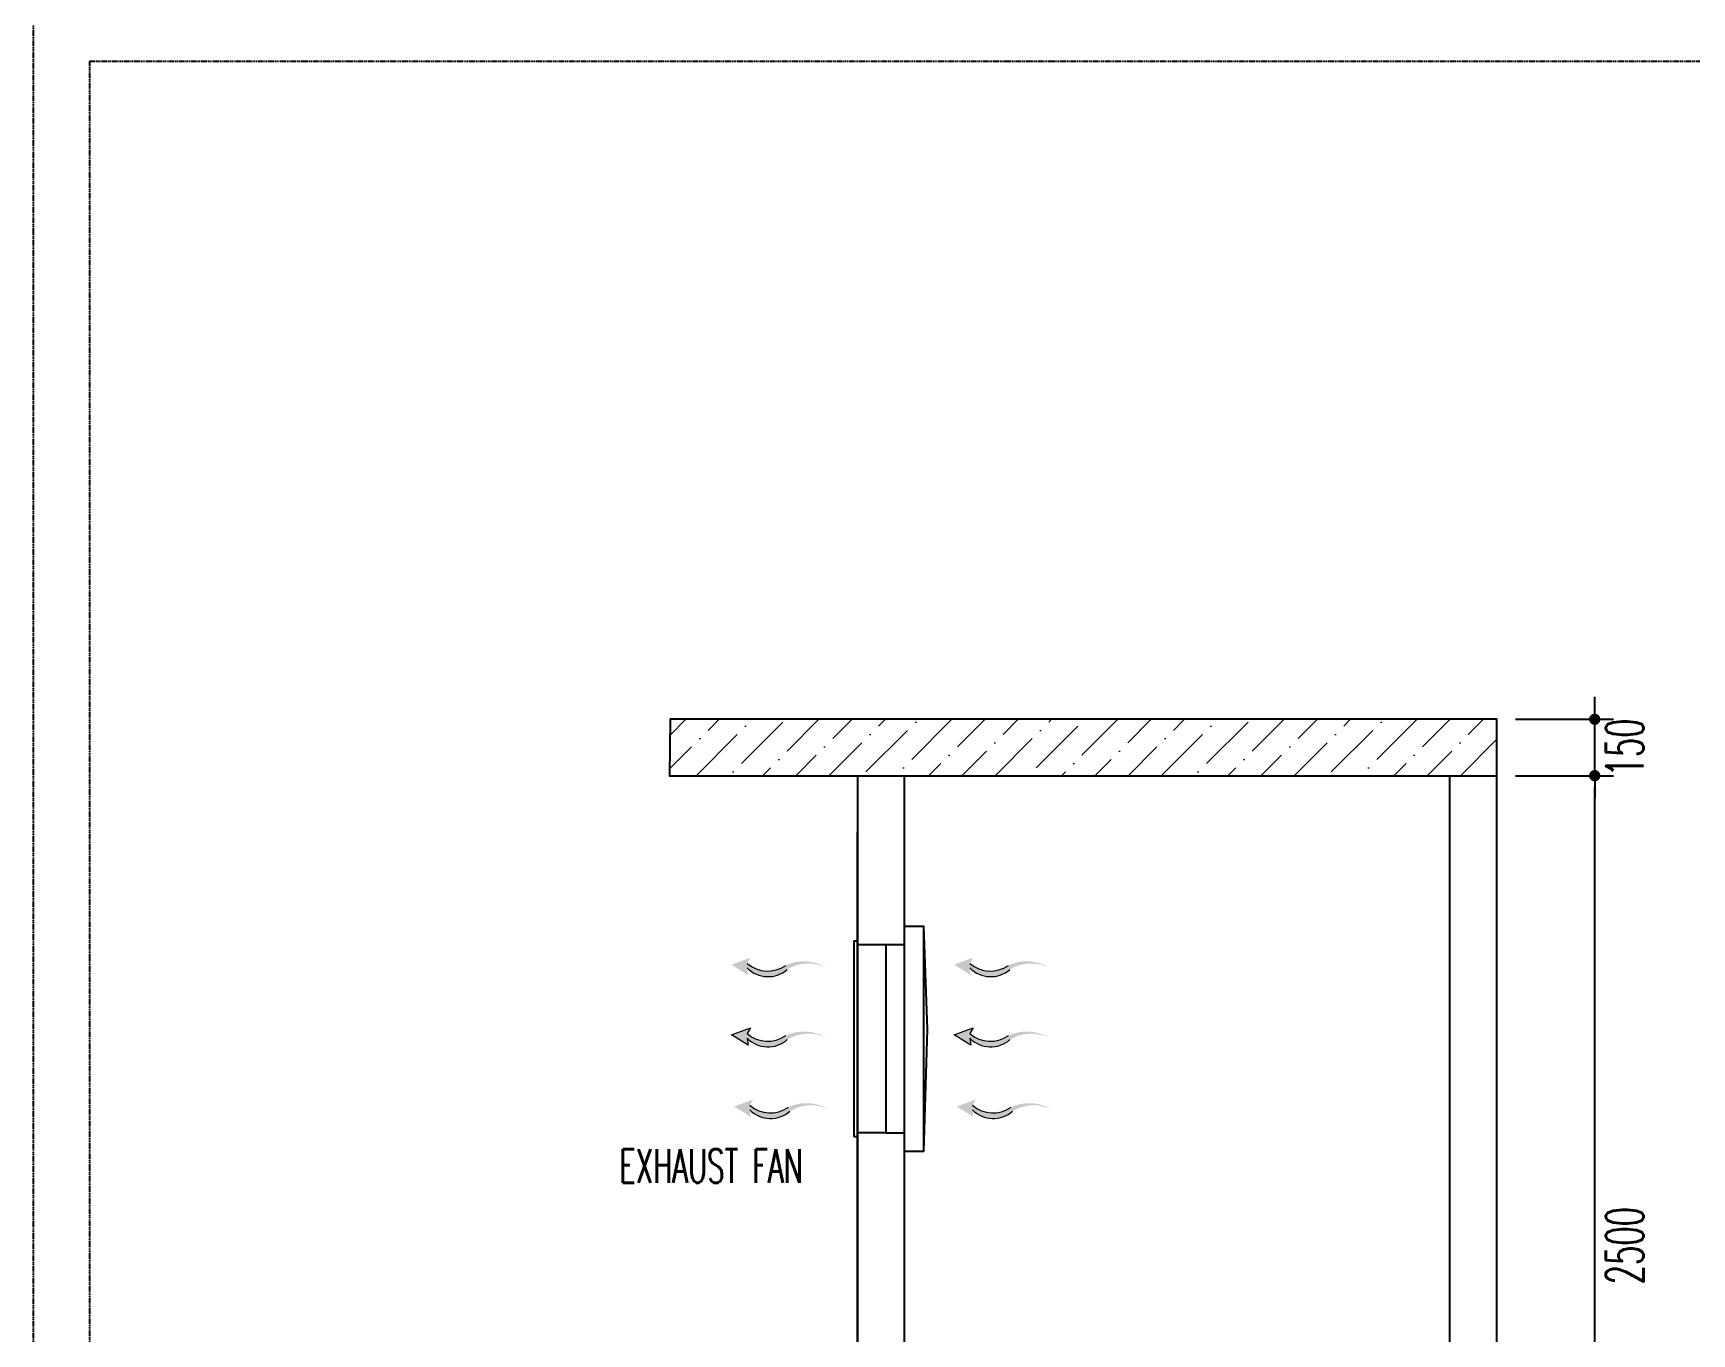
# Model space of a CAD drawing. Header units: millimetres. Extents: x -3140 to 122882, y -13467 to 35950.
# Drawn here: x 57513 to 61925, y 19520 to 22979 of the extents above; entities that cross this region are included whole.
import ezdxf

# ---------------------------------------------------------------- set-up
doc = ezdxf.new("R2010")
doc.units = ezdxf.units.MM
doc.header["$MEASUREMENT"] = 0
doc.linetypes.add('DASHDOT', pattern=[1, 0.5, -0.25, 0, -0.25])
doc.layers.add('C NOTASI', color=3, linetype='Continuous', lineweight=5)
doc.layers.add('inst ME', color=7, linetype='Continuous', lineweight=13)
doc.styles.add('300', font='rs.shx', dxfattribs={"width": 0.6, "height": 100})
doc.dimstyles.new('300', dxfattribs={"dimtxt": 50, "dimasz": 30, "dimexe": 50, "dimexo": 50, "dimgap": 30, "dimtad": 2, "dimdec": 0, "dimzin": 0, "dimtxsty": '300', "dimblk": 'DOT', "dimcen": 0.2, "dimclrd": 1, "dimclre": 1, "dimclrt": 3, "dimadec": 0, "dimazin": 0, "dimtfac": 1, "dimtdec": 0, "dimtix": 1, "dimtmove": 0, "dimatfit": 3, "dimfxl": 1, "dimtolj": 1, "dimtzin": 0, "dimarcsym": 0})

# ---------------------------------------------------------------- blocks, each defined once
blk = doc.blocks.new('_Dot')
at = {"color": 0, "lineweight": -2}
blk.add_line((-0.5, 0), (-1, 0), dxfattribs=at)
at = {"color": 0, "const_width": 0.5}
blk.add_lwpolyline([(-0.25, 0, 1), (0.25, 0, 1)], format="xyb", close=True, dxfattribs=at)
blk = doc.blocks.new('*D109')
at = {"color": 1, "lineweight": -2, "transparency": 16777216}
for p, q in [((61456.2, 21004.3), (61716.7, 21004.3)), ((61666.7, 18534.3), (61666.7, 20974.3)), ((61456.2, 18504.3), (61716.7, 18504.3))]:
    blk.add_line(p, q, dxfattribs=at)
at = {"layer": 'Defpoints', "color": 0, "transparency": 16777216}
for p in [(61406.2, 21004.3), (61666.7, 21004.3), (61406.2, 18504.3)]:
    blk.add_point(p, dxfattribs=at)
at = {"color": 1, "lineweight": -2, "transparency": 16777216, "xscale": 30, "yscale": 30, "zscale": 30}
for p, rotation in [((61666.7, 21004.3), 90), ((61666.7, 18504.3), 270)]:
    blk.add_blockref('_Dot', p, dxfattribs=dict(at, rotation=rotation))
at = {"color": 3, "transparency": 16777216, "insert": (61746.7, 19754.3), "char_height": 100, "attachment_point": 5, "rotation": 90, "style": '300'}
blk.add_mtext('\\A1;2500', dxfattribs=at)
blk = doc.blocks.new('*D110')
at = {"color": 1, "lineweight": -2, "transparency": 16777216}
for p, q in [((61666.7, 21184.3), (61666.7, 21214.3)), ((61456.2, 21154.3), (61716.7, 21154.3)), ((61666.7, 21004.3), (61666.7, 21154.3)), ((61456.2, 21004.3), (61716.7, 21004.3)), ((61666.7, 20974.3), (61666.7, 20944.3))]:
    blk.add_line(p, q, dxfattribs=at)
at = {"layer": 'Defpoints', "color": 0, "transparency": 16777216}
for p in [(61406.2, 21154.3), (61666.7, 21154.3), (61406.2, 21004.3)]:
    blk.add_point(p, dxfattribs=at)
at = {"color": 1, "lineweight": -2, "transparency": 16777216, "xscale": 30, "yscale": 30, "zscale": 30}
for p, rotation in [((61666.7, 21154.3), 270), ((61666.7, 21004.3), 90)]:
    blk.add_blockref('_Dot', p, dxfattribs=dict(at, rotation=rotation))
at = {"color": 3, "transparency": 16777216, "insert": (61746.7, 21079.3), "char_height": 100, "attachment_point": 5, "rotation": 90, "style": '300'}
blk.add_mtext('\\A1;150', dxfattribs=at)

msp = doc.modelspace()

# ---------------------------------------------------------------- hatches: boundary and pattern name
at = {"layer": 'inst ME'}
h = msp.add_hatch(dxfattribs=at)
h.set_pattern_fill('ANSI36', color=4, scale=500)
h.paths.add_polyline_path([(61406.2, 21154.3), (59706.2, 21154.3), (59207.3, 21154.3), (59206.2, 21004.3), (59706.2, 21004.3), (61406.2, 21004.3)])
h = msp.add_hatch(color=4, dxfattribs=at)
h.dxf.hatch_style = 1
h.paths.add_polyline_path([(59415, 20474.3), (59412.4, 20493, 0.398617), (59519.3, 20489.2, -0.256098), (59622.9, 20493.8, 0.254419), (59515.2, 20499.8, -0.347199), (59412.4, 20505), (59421.5, 20520.5), (59370.5, 20501.6)])
h = msp.add_hatch(color=4, dxfattribs=at)
h.dxf.hatch_style = 1
h.paths.add_polyline_path([(60007.2, 20474.3), (60004.6, 20493, 0.398617), (60111.5, 20489.2, -0.256098), (60215.1, 20493.8, 0.254419), (60107.4, 20499.8, -0.347199), (60004.6, 20505), (60013.7, 20520.5), (59962.7, 20501.6)])
h = msp.add_hatch(color=4, dxfattribs=at)
h.dxf.hatch_style = 1
h.paths.add_polyline_path([(59415, 20287.5), (59412.4, 20306.2, 0.398617), (59519.3, 20302.4, -0.256098), (59622.9, 20307, 0.254419), (59515.2, 20313, -0.347199), (59412.4, 20318.2), (59421.5, 20333.7), (59370.5, 20314.8)])
h = msp.add_hatch(color=4, dxfattribs=at)
h.dxf.hatch_style = 1
h.paths.add_polyline_path([(60007.2, 20287.5), (60004.6, 20306.2, 0.398617), (60111.5, 20302.4, -0.256098), (60215.1, 20307, 0.254419), (60107.4, 20313, -0.347199), (60004.6, 20318.2), (60013.7, 20333.7), (59962.7, 20314.8)])
h = msp.add_hatch(color=4, dxfattribs=at)
h.dxf.hatch_style = 1
h.paths.add_polyline_path([(59422, 20097), (59419.4, 20115.7, 0.398617), (59526.4, 20111.9, -0.256098), (59630, 20116.5, 0.254419), (59522.3, 20122.5, -0.347199), (59419.4, 20127.7), (59428.6, 20143.2), (59377.6, 20124.3)])
h = msp.add_hatch(color=4, dxfattribs=at)
h.dxf.hatch_style = 1
h.paths.add_polyline_path([(60014.3, 20097), (60011.6, 20115.7, 0.398617), (60118.6, 20111.9, -0.256098), (60222.2, 20116.5, 0.254419), (60114.5, 20122.5, -0.347199), (60011.6, 20127.7), (60020.8, 20143.2), (59969.8, 20124.3)])

# ---------------------------------------------------------------- linework, layer by layer
at = {"linetype": 'DASHDOT'}
for points in [[(57513.4, 15735.3), (67048.4, 15735.3), (67048.4, 23054.3), (57513.4, 23054.3)], [(57663.4, 15885.3), (66898.4, 15885.3), (66898.4, 22904.3), (57663.4, 22904.3)]]:
    msp.add_lwpolyline(points, close=True, dxfattribs=at)
for points in [[(59706.2, 18004.3), (61406.2, 18004.3), (61406.2, 21154.3), (59706.2, 21154.3), (59207.3, 21154.3), (59206.2, 21004.3), (59706.2, 21004.3), (59706.2, 18004.3)], [(59706.2, 21004.3), (61406.2, 21004.3)], [(59831.2, 18504.3), (59831.2, 21004.3)], [(61281.2, 18504.3), (61281.2, 21004.3)], [(61406.2, 18004.3), (61406.2, 21004.3)], [(59706.2, 18004.3), (59706.2, 20854.3)], [(59831.2, 20554.3), (59831.2, 20564.3), (59831.2, 20604.3), (59881.2, 20604.3), (59881.2, 20054.3), (59881.2, 20004.3), (59831.2, 20004.3), (59831.2, 20054.3), (59831.2, 20554.3)], [(59881.2, 20604.3), (59891.2, 20329.3), (59881.2, 20004.3)], [(59706.2, 20554.3), (59706.2, 20564.3), (59696.2, 20564.3), (59696.2, 20044.3)], [(59696.2, 20044.3), (59706.2, 20044.3), (59706.2, 20554.3)], [(59781.2, 20554.3), (59706.2, 20554.3)], [(59781.2, 20554.3), (59781.2, 20054.3), (59831.2, 20054.3), (59831.2, 20554.3), (59781.2, 20554.3)], [(59781.2, 20054.3), (59706.2, 20054.3)]]:
    msp.add_lwpolyline(points)
at = {"layer": 'inst ME'}
for points in [[(59412.4, 20306.2), (59415, 20287.5), (59370.5, 20314.8), (59421.5, 20333.7), (59412.4, 20318.2)], [(60004.6, 20306.2), (60007.2, 20287.5), (59962.7, 20314.8), (60013.7, 20333.7), (60004.6, 20318.2)]]:
    msp.add_lwpolyline(points, dxfattribs=at)
for centre, radius, start, end in [((59467.1, 20567.5), 83.1, 228.8386, 305.4264), ((59467.8, 20547.5), 77.8, 224.5044, 311.4367), ((60059.3, 20567.5), 83.1, 228.8386, 305.4264), ((60060, 20547.5), 77.8, 224.5044, 311.4367), ((59467.1, 20380.8), 83.1, 228.8386, 305.4264), ((59467.8, 20360.7), 77.8, 224.5044, 311.4367), ((60059.3, 20380.8), 83.1, 228.8386, 305.4264), ((60060, 20360.7), 77.8, 224.5044, 311.4367), ((59474.1, 20190.2), 83.1, 228.8386, 305.4264), ((60066.3, 20190.2), 83.1, 228.8386, 305.4264), ((59474.9, 20170.2), 77.8, 224.5044, 311.4367), ((60067.1, 20170.2), 77.8, 224.5044, 311.4367)]:
    msp.add_arc(centre, radius, start, end, dxfattribs=at)

# ---------------------------------------------------------------- texts
at = {"layer": 'C NOTASI', "color": 3, "insert": (59316.5, 19966.2), "char_height": 90, "width": 569.052, "attachment_point": 5, "style": '300'}
msp.add_mtext('\\A1;EXHAUST FAN', dxfattribs=at)

# ---------------------------------------------------------------- dimensions: what is measured, and where the dimension line sits
for base, p1, p2, picture, middle in [((61666.7, 21154.3), (61406.2, 21004.3), (61406.2, 21154.3), '*D110', (61746.7, 21079.3)), ((61666.7, 21004.3), (61406.2, 18504.3), (61406.2, 21004.3), '*D109', (61746.7, 19754.3))]:
    dim = msp.add_linear_dim(base=base, p1=p1, p2=p2, angle=90, dimstyle='300')
    dim.commit()
    dim.dimension.update_dxf_attribs({"geometry": picture, "text_midpoint": middle})

doc.saveas('drawing.dxf')
